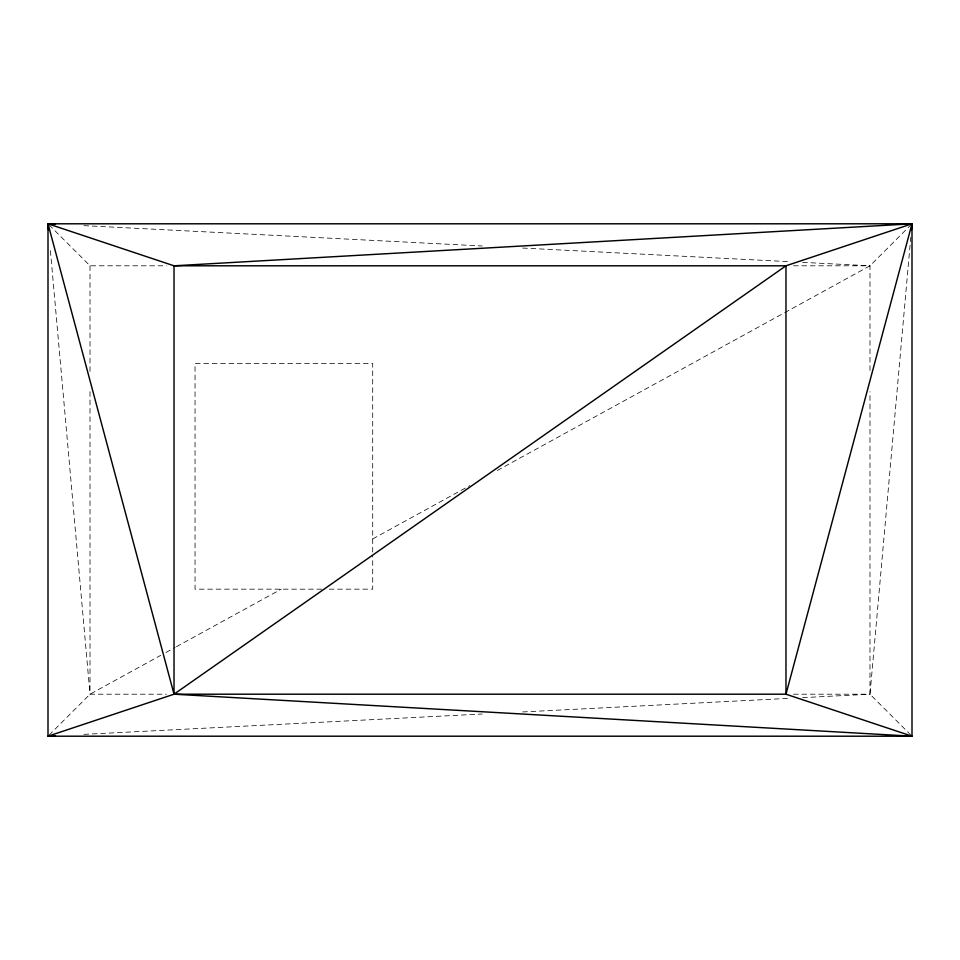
<?xml version="1.0" encoding="UTF-8"?>
<svg xmlns="http://www.w3.org/2000/svg" width="960" height="960" viewBox="0 0 960 960"><rect width="100%" height="100%" fill="white"/><g stroke="black" fill="none" stroke-linecap="round" stroke-linejoin="round"><path stroke-width="0.72" stroke-dasharray="4.8 3.6" d="M910.944 735.156L869.988 694.2L910.8 237.24M49.056 735.156L90.012 694.2L160.74 655.344M784.704 312.648L869.988 265.8L910.944 224.844M165.972 652.476L175.14 647.436M176.448 646.716L281.232 589.164M372.708 538.932L469.8 485.604M497.352 470.472L783.396 313.368M83.94 734.364L482.208 714.012M522.624 711.948L790.632 698.256M802.62 697.644L869.988 694.2L869.988 391.62M49.056 224.844L90.012 265.8L166.512 265.8M793.488 265.8L869.988 265.8L869.988 373.656M321.72 589.164L195.048 589.164L195.048 363.384L372.708 363.384L372.708 553.704M329.22 589.164L372.708 589.164L372.708 555.18M50.4 250.68L90.012 694.2L166.512 694.2M793.488 694.2L869.988 694.2M83.94 225.636L482.208 245.988M522.624 248.052L790.632 261.744M802.62 262.356L869.988 265.8M90.012 265.8L90.012 373.656M90.012 391.62L90.012 694.2"/><path stroke-width="1.44" d="M911.472 229.776L912 223.8L48 223.8L48 736.2L912 736.2L912 223.8L174.024 265.8L48 223.8L48.528 229.776M55.488 735.816L48 736.2L174.024 694.2L785.976 265.8L912 223.8L785.976 694.2L174.024 694.2L48 223.8L55.488 224.184M785.976 265.8L174.024 265.8L174.024 694.2L912 736.2L785.976 694.2L785.976 265.8"/></g></svg>
